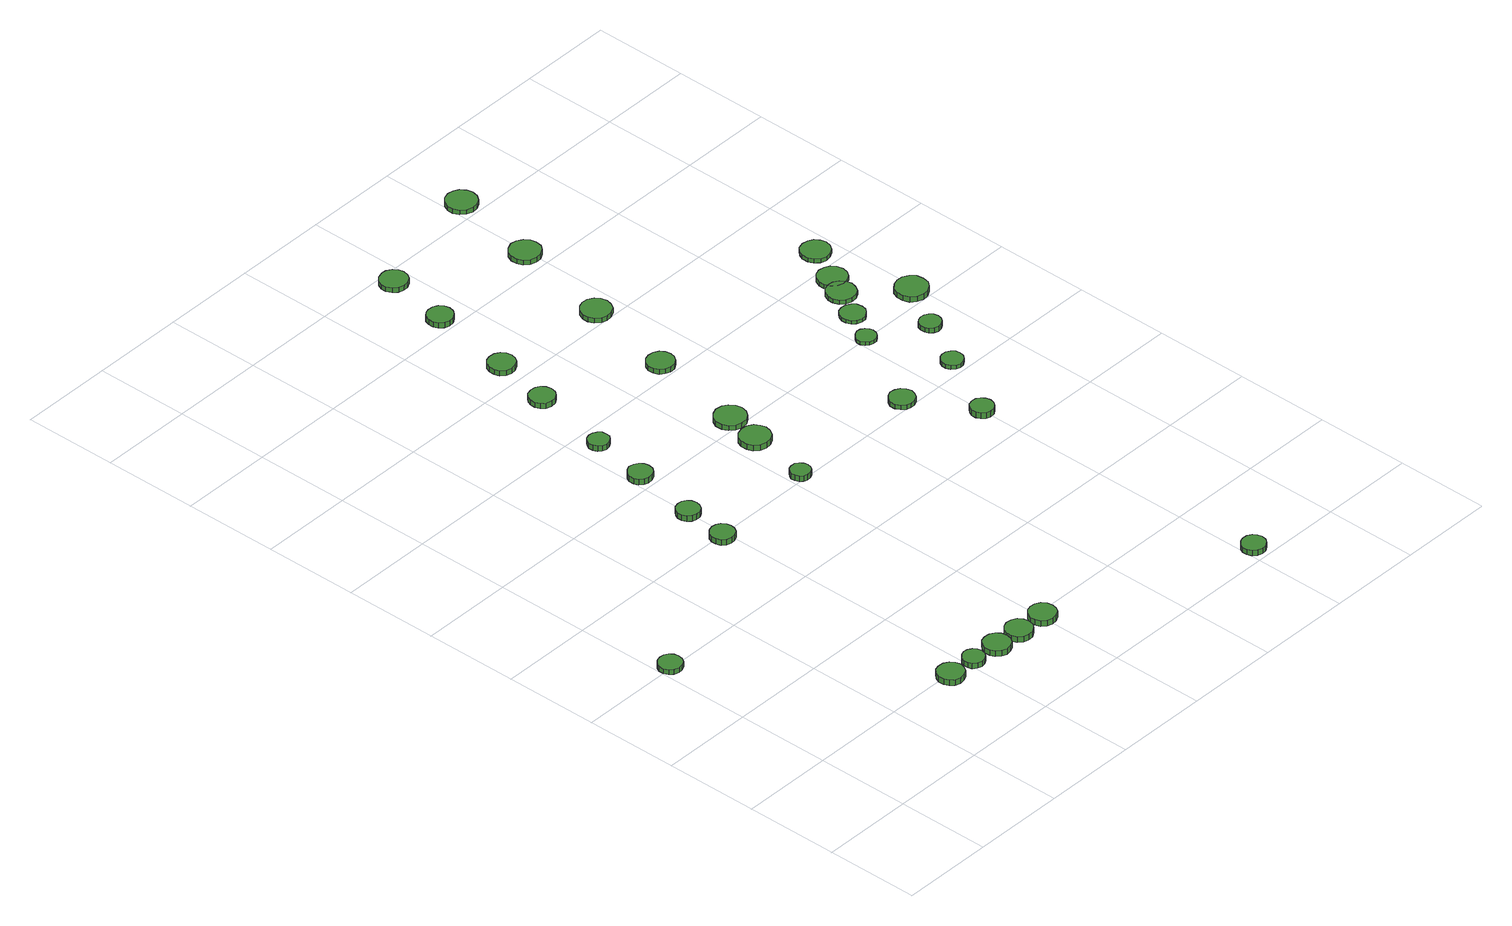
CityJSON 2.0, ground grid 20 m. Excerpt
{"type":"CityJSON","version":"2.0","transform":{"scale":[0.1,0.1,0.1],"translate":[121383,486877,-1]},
"CityObjects":{
"tree1":{"type":"SolitaryVegetationObject","attributes":{"function":"something"},"geometry":[{"type":"MultiSurface","lod":"1","boundaries":[[[0,1,2,3,4,5,6,7,8,9,10,11,12,13,14]],[[15,16,17,18,19,20,21,22,23,24,25,26,27,28,29]],[[0,29,28,1]],[[1,28,27,2]],[[2,27,26,3]],[[3,26,25,4]],[[4,25,24,5]],[[5,24,23,6]],[[6,23,22,7]],[[7,22,21,8]],[[8,21,20,9]],[[9,20,19,10]],[[10,19,18,11]],[[11,18,17,12]],[[12,17,16,13]],[[13,16,15,14]],[[14,15,29,0]]]}]},
"tree2":{"type":"SolitaryVegetationObject","attributes":{"function":"something"},"geometry":[{"type":"MultiSurface","lod":"1","boundaries":[[[30,31,32,33,34,35,36,37,38,39,40,41,42,43,44]],[[45,46,47,48,49,50,51,52,53,54,55,56,57,58,59]],[[30,59,58,31]],[[31,58,57,32]],[[32,57,56,33]],[[33,56,55,34]],[[34,55,54,35]],[[35,54,53,36]],[[36,53,52,37]],[[37,52,51,38]],[[38,51,50,39]],[[39,50,49,40]],[[40,49,48,41]],[[41,48,47,42]],[[42,47,46,43]],[[43,46,45,44]],[[44,45,59,30]]]}]},
"tree3":{"type":"SolitaryVegetationObject","attributes":{"function":"something"},"geometry":[{"type":"MultiSurface","lod":"1","boundaries":[[[60,61,62,63,64,65,66,67,68,69,70,71,72,73,74]],[[75,76,77,78,79,80,81,82,83,84,85,86,87,88,89]],[[60,89,88,61]],[[61,88,87,62]],[[62,87,86,63]],[[63,86,85,64]],[[64,85,84,65]],[[65,84,83,66]],[[66,83,82,67]],[[67,82,81,68]],[[68,81,80,69]],[[69,80,79,70]],[[70,79,78,71]],[[71,78,77,72]],[[72,77,76,73]],[[73,76,75,74]],[[74,75,89,60]]]}]},
"tree4":{"type":"SolitaryVegetationObject","attributes":{"function":"something"},"geometry":[{"type":"MultiSurface","lod":"1","boundaries":[[[90,91,92,93,94,95,96,97,98,99,100,101,102,103,104]],[[105,106,107,108,109,110,111,112,113,114,115,116,117,118,119]],[[90,119,118,91]],[[91,118,117,92]],[[92,117,116,93]],[[93,116,115,94]],[[94,115,114,95]],[[95,114,113,96]],[[96,113,112,97]],[[97,112,111,98]],[[98,111,110,99]],[[99,110,109,100]],[[100,109,108,101]],[[101,108,107,102]],[[102,107,106,103]],[[103,106,105,104]],[[104,105,119,90]]]}]},
"tree5":{"type":"SolitaryVegetationObject","attributes":{"function":"something"},"geometry":[{"type":"MultiSurface","lod":"1","boundaries":[[[120,121,122,123,124,125,126,127,128,129,130,131,132,133,134]],[[135,136,137,138,139,140,141,142,143,144,145,146,147,148,149]],[[120,149,148,121]],[[121,148,147,122]],[[122,147,146,123]],[[123,146,145,124]],[[124,145,144,125]],[[125,144,143,126]],[[126,143,142,127]],[[127,142,141,128]],[[128,141,140,129]],[[129,140,139,130]],[[130,139,138,131]],[[131,138,137,132]],[[132,137,136,133]],[[133,136,135,134]],[[134,135,149,120]]]}]},
"tree6":{"type":"SolitaryVegetationObject","attributes":{"function":"something"},"geometry":[{"type":"MultiSurface","lod":"1","boundaries":[[[150,151,152,153,154,155,156,157,158,159,160,161,162,163,164]],[[165,166,167,168,169,170,171,172,173,174,175,176,177,178,179]],[[150,179,178,151]],[[151,178,177,152]],[[152,177,176,153]],[[153,176,175,154]],[[154,175,174,155]],[[155,174,173,156]],[[156,173,172,157]],[[157,172,171,158]],[[158,171,170,159]],[[159,170,169,160]],[[160,169,168,161]],[[161,168,167,162]],[[162,167,166,163]],[[163,166,165,164]],[[164,165,179,150]]]}]},
"tree7":{"type":"SolitaryVegetationObject","attributes":{"function":"something"},"geometry":[{"type":"MultiSurface","lod":"1","boundaries":[[[180,181,182,183,184,185,186,187,188,189,190,191,192,193,194]],[[195,196,197,198,199,200,201,202,203,204,205,206,207,208,209]],[[180,209,208,181]],[[181,208,207,182]],[[182,207,206,183]],[[183,206,205,184]],[[184,205,204,185]],[[185,204,203,186]],[[186,203,202,187]],[[187,202,201,188]],[[188,201,200,189]],[[189,200,199,190]],[[190,199,198,191]],[[191,198,197,192]],[[192,197,196,193]],[[193,196,195,194]],[[194,195,209,180]]]}]},
"tree8":{"type":"SolitaryVegetationObject","attributes":{"function":"something"},"geometry":[{"type":"MultiSurface","lod":"1","boundaries":[[[210,211,212,213,214,215,216,217,218,219,220,221,222,223,224]],[[225,226,227,228,229,230,231,232,233,234,235,236,237,238,239]],[[210,239,238,211]],[[211,238,237,212]],[[212,237,236,213]],[[213,236,235,214]],[[214,235,234,215]],[[215,234,233,216]],[[216,233,232,217]],[[217,232,231,218]],[[218,231,230,219]],[[219,230,229,220]],[[220,229,228,221]],[[221,228,227,222]],[[222,227,226,223]],[[223,226,225,224]],[[224,225,239,210]]]}]},
"tree9":{"type":"SolitaryVegetationObject","attributes":{"function":"something"},"geometry":[{"type":"MultiSurface","lod":"1","boundaries":[[[240,241,242,243,244,245,246,247,248,249,250,251,252,253,254]],[[255,256,257,258,259,260,261,262,263,264,265,266,267,268,269]],[[240,269,268,241]],[[241,268,267,242]],[[242,267,266,243]],[[243,266,265,244]],[[244,265,264,245]],[[245,264,263,246]],[[246,263,262,247]],[[247,262,261,248]],[[248,261,260,249]],[[249,260,259,250]],[[250,259,258,251]],[[251,258,257,252]],[[252,257,256,253]],[[253,256,255,254]],[[254,255,269,240]]]}]},
"tree10":{"type":"SolitaryVegetationObject","attributes":{"function":"something"},"geometry":[{"type":"MultiSurface","lod":"1","boundaries":[[[270,271,272,273,274,275,276,277,278,279,280,281,282,283,284]],[[285,286,287,288,289,290,291,292,293,294,295,296,297,298,299]],[[270,299,298,271]],[[271,298,297,272]],[[272,297,296,273]],[[273,296,295,274]],[[274,295,294,275]],[[275,294,293,276]],[[276,293,292,277]],[[277,292,291,278]],[[278,291,290,279]],[[279,290,289,280]],[[280,289,288,281]],[[281,288,287,282]],[[282,287,286,283]],[[283,286,285,284]],[[284,285,299,270]]]}]},
"tree11":{"type":"SolitaryVegetationObject","attributes":{"function":"something"},"geometry":[{"type":"MultiSurface","lod":"1","boundaries":[[[300,301,302,303,304,305,306,307,308,309,310,311,312,313,314]],[[315,316,317,318,319,320,321,322,323,324,325,326,327,328,329]],[[300,329,328,301]],[[301,328,327,302]],[[302,327,326,303]],[[303,326,325,304]],[[304,325,324,305]],[[305,324,323,306]],[[306,323,322,307]],[[307,322,321,308]],[[308,321,320,309]],[[309,320,319,310]],[[310,319,318,311]],[[311,318,317,312]],[[312,317,316,313]],[[313,316,315,314]],[[314,315,329,300]]]}]},
"tree12":{"type":"SolitaryVegetationObject","attributes":{"function":"something"},"geometry":[{"type":"MultiSurface","lod":"1","boundaries":[[[330,331,332,333,334,335,336,337,338,339,340,341,342,343,344]],[[345,346,347,348,349,350,351,352,353,354,355,356,357,358,359]],[[330,359,358,331]],[[331,358,357,332]],[[332,357,356,333]],[[333,356,355,334]],[[334,355,354,335]],[[335,354,353,336]],[[336,353,352,337]],[[337,352,351,338]],[[338,351,350,339]],[[339,350,349,340]],[[340,349,348,341]],[[341,348,347,342]],[[342,347,346,343]],[[343,346,345,344]],[[344,345,359,330]]]}]},
"tree13":{"type":"SolitaryVegetationObject","attributes":{"function":"something"},"geometry":[{"type":"MultiSurface","lod":"1","boundaries":[[[360,361,362,363,364,365,366,367,368,369,370,371,372,373,374]],[[375,376,377,378,379,380,381,382,383,384,385,386,387,388,389]],[[360,389,388,361]],[[361,388,387,362]],[[362,387,386,363]],[[363,386,385,364]],[[364,385,384,365]],[[365,384,383,366]],[[366,383,382,367]],[[367,382,381,368]],[[368,381,380,369]],[[369,380,379,370]],[[370,379,378,371]],[[371,378,377,372]],[[372,377,376,373]],[[373,376,375,374]],[[374,375,389,360]]]}]},
"tree14":{"type":"SolitaryVegetationObject","attributes":{"function":"something"},"geometry":[{"type":"MultiSurface","lod":"1","boundaries":[[[390,391,392,393,394,395,396,397,398,399,400,401,402,403,404]],[[405,406,407,408,409,410,411,412,413,414,415,416,417,418,419]],[[390,419,418,391]],[[391,418,417,392]],[[392,417,416,393]],[[393,416,415,394]],[[394,415,414,395]],[[395,414,413,396]],[[396,413,412,397]],[[397,412,411,398]],[[398,411,410,399]],[[399,410,409,400]],[[400,409,408,401]],[[401,408,407,402]],[[402,407,406,403]],[[403,406,405,404]],[[404,405,419,390]]]}]},
"tree15":{"type":"SolitaryVegetationObject","attributes":{"function":"something"},"geometry":[{"type":"MultiSurface","lod":"1","boundaries":[[[420,421,422,423,424,425,426,427,428,429,430,431,432,433,434]],[[435,436,437,438,439,440,441,442,443,444,445,446,447,448,449]],[[420,449,448,421]],[[421,448,447,422]],[[422,447,446,423]],[[423,446,445,424]],[[424,445,444,425]],[[425,444,443,426]],[[426,443,442,427]],[[427,442,441,428]],[[428,441,440,429]],[[429,440,439,430]],[[430,439,438,431]],[[431,438,437,432]],[[432,437,436,433]],[[433,436,435,434]],[[434,435,449,420]]]}]},
"tree16":{"type":"SolitaryVegetationObject","attributes":{"function":"something"},"geometry":[{"type":"MultiSurface","lod":"1","boundaries":[[[450,451,452,453,454,455,456,457,458,459,460,461,462,463,464]],[[465,466,467,468,469,470,471,472,473,474,475,476,477,478,479]],[[450,479,478,451]],[[451,478,477,452]],[[452,477,476,453]],[[453,476,475,454]],[[454,475,474,455]],[[455,474,473,456]],[[456,473,472,457]],[[457,472,471,458]],[[458,471,470,459]],[[459,470,469,460]],[[460,469,468,461]],[[461,468,467,462]],[[462,467,466,463]],[[463,466,465,464]],[[464,465,479,450]]]}]},
"tree17":{"type":"SolitaryVegetationObject","attributes":{"function":"something"},"geometry":[{"type":"MultiSurface","lod":"1","boundaries":[[[480,481,482,483,484,485,486,487,488,489,490,491,492,493,494]],[[495,496,497,498,499,500,501,502,503,504,505,506,507,508,509]],[[480,509,508,481]],[[481,508,507,482]],[[482,507,506,483]],[[483,506,505,484]],[[484,505,504,485]],[[485,504,503,486]],[[486,503,502,487]],[[487,502,501,488]],[[488,501,500,489]],[[489,500,499,490]],[[490,499,498,491]],[[491,498,497,492]],[[492,497,496,493]],[[493,496,495,494]],[[494,495,509,480]]]}]},
"tree18":{"type":"SolitaryVegetationObject","attributes":{"function":"something"},"geometry":[{"type":"MultiSurface","lod":"1","boundaries":[[[510,511,512,513,514,515,516,517,518,519,520,521,522,523,524]],[[525,526,527,528,529,530,531,532,533,534,535,536,537,538,539]],[[510,539,538,511]],[[511,538,537,512]],[[512,537,536,513]],[[513,536,535,514]],[[514,535,534,515]],[[515,534,533,516]],[[516,533,532,517]],[[517,532,531,518]],[[518,531,530,519]],[[519,530,529,520]],[[520,529,528,521]],[[521,528,527,522]],[[522,527,526,523]],[[523,526,525,524]],[[524,525,539,510]]]}]},
"tree19":{"type":"SolitaryVegetationObject","attributes":{"function":"something"},"geometry":[{"type":"MultiSurface","lod":"1","boundaries":[[[540,541,542,543,544,545,546,547,548,549,550,551,552,553,554]],[[555,556,557,558,559,560,561,562,563,564,565,566,567,568,569]],[[540,569,568,541]],[[541,568,567,542]],[[542,567,566,543]],[[543,566,565,544]],[[544,565,564,545]],[[545,564,563,546]],[[546,563,562,547]],[[547,562,561,548]],[[548,561,560,549]],[[549,560,559,550]],[[550,559,558,551]],[[551,558,557,552]],[[552,557,556,553]],[[553,556,555,554]],[[554,555,569,540]]]}]},
"tree20":{"type":"SolitaryVegetationObject","attributes":{"function":"something"},"geometry":[{"type":"MultiSurface","lod":"1","boundaries":[[[570,571,572,573,574,575,576,577,578,579,580,581,582,583,584]],[[585,586,587,588,589,590,591,592,593,594,595,596,597,598,599]],[[570,599,598,571]],[[571,598,597,572]],[[572,597,596,573]],[[573,596,595,574]],[[574,595,594,575]],[[575,594,593,576]],[[576,593,592,577]],[[577,592,591,578]],[[578,591,590,579]],[[579,590,589,580]],[[580,589,588,581]],[[581,588,587,582]],[[582,587,586,583]],[[583,586,585,584]],[[584,585,599,570]]]}]},
"tree21":{"type":"SolitaryVegetationObject","attributes":{"function":"something"},"geometry":[{"type":"MultiSurface","lod":"1","boundaries":[[[600,601,602,603,604,605,606,607,608,609,610,611,612,613,614]],[[615,616,617,618,619,620,621,622,623,624,625,626,627,628,629]],[[600,629,628,601]],[[601,628,627,602]],[[602,627,626,603]],[[603,626,625,604]],[[604,625,624,605]],[[605,624,623,606]],[[606,623,622,607]],[[607,622,621,608]],[[608,621,620,609]],[[609,620,619,610]],[[610,619,618,611]],[[611,618,617,612]],[[612,617,616,613]],[[613,616,615,614]],[[614,615,629,600]]]}]},
"tree22":{"type":"SolitaryVegetationObject","attributes":{"function":"something"},"geometry":[{"type":"MultiSurface","lod":"1","boundaries":[[[630,631,632,633,634,635,636,637,638,639,640,641,642,643,644]],[[645,646,647,648,649,650,651,652,653,654,655,656,657,658,659]],[[630,659,658,631]],[[631,658,657,632]],[[632,657,656,633]],[[633,656,655,634]],[[634,655,654,635]],[[635,654,653,636]],[[636,653,652,637]],[[637,652,651,638]],[[638,651,650,639]],[[639,650,649,640]],[[640,649,648,641]],[[641,648,647,642]],[[642,647,646,643]],[[643,646,645,644]],[[644,645,659,630]]]}]},
"tree23":{"type":"SolitaryVegetationObject","attributes":{"function":"something"},"geometry":[{"type":"MultiSurface","lod":"1","boundaries":[[[660,661,662,663,664,665,666,667,668,669,670,671,672,673,674]],[[675,676,677,678,679,680,681,682,683,684,685,686,687,688,689]],[[660,689,688,661]],[[661,688,687,662]],[[662,687,686,663]],[[663,686,685,664]],[[664,685,684,665]],[[665,684,683,666]],[[666,683,682,667]],[[667,682,681,668]],[[668,681,680,669]],[[669,680,679,670]],[[670,679,678,671]],[[671,678,677,672]],[[672,677,676,673]],[[673,676,675,674]],[[674,675,689,660]]]}]},
"tree24":{"type":"SolitaryVegetationObject","attributes":{"function":"something"},"geometry":[{"type":"MultiSurface","lod":"1","boundaries":[[[690,691,692,693,694,695,696,697,698,699,700,701,702,703,704]],[[705,706,707,708,709,710,711,712,713,714,715,716,717,718,719]],[[690,719,718,691]],[[691,718,717,692]],[[692,717,716,693]],[[693,716,715,694]],[[694,715,714,695]],[[695,714,713,696]],[[696,713,712,697]],[[697,712,711,698]],[[698,711,710,699]],[[699,710,709,700]],[[700,709,708,701]],[[701,708,707,702]],[[702,707,706,703]],[[703,706,705,704]],[[704,705,719,690]]]}]},
"tree25":{"type":"SolitaryVegetationObject","attributes":{"function":"something"},"geometry":[{"type":"MultiSurface","lod":"1","boundaries":[[[720,721,722,723,724,725,726,727,728,729,730,731,732,733,734]],[[735,736,737,738,739,740,741,742,743,744,745,746,747,748,749]],[[720,749,748,721]],[[721,748,747,722]],[[722,747,746,723]],[[723,746,745,724]],[[724,745,744,725]],[[725,744,743,726]],[[726,743,742,727]],[[727,742,741,728]],[[728,741,740,729]],[[729,740,739,730]],[[730,739,738,731]],[[731,738,737,732]],[[732,737,736,733]],[[733,736,735,734]],[[734,735,749,720]]]}]},
"tree26":{"type":"SolitaryVegetationObject","attributes":{"function":"something"},"geometry":[{"type":"MultiSurface","lod":"1","boundaries":[[[750,751,752,753,754,755,756,757,758,759,760,761,762,763,764]],[[765,766,767,768,769,770,771,772,773,774,775,776,777,778,779]],[[750,779,778,751]],[[751,778,777,752]],[[752,777,776,753]],[[753,776,775,754]],[[754,775,774,755]],[[755,774,773,756]],[[756,773,772,757]],[[757,772,771,758]],[[758,771,770,759]],[[759,770,769,760]],[[760,769,768,761]],[[761,768,767,762]],[[762,767,766,763]],[[763,766,765,764]],[[764,765,779,750]]]}]},
"tree27":{"type":"SolitaryVegetationObject","attributes":{"function":"something"},"geometry":[{"type":"MultiSurface","lod":"1","boundaries":[[[780,781,782,783,784,785,786,787,788,789,790,791,792,793,794]],[[795,796,797,798,799,800,801,802,803,804,805,806,807,808,809]],[[780,809,808,781]],[[781,808,807,782]],[[782,807,806,783]],[[783,806,805,784]],[[784,805,804,785]],[[785,804,803,786]],[[786,803,802,787]],[[787,802,801,788]],[[788,801,800,789]],[[789,800,799,790]],[[790,799,798,791]],[[791,798,797,792]],[[792,797,796,793]],[[793,796,795,794]],[[794,795,809,780]]]}]},
"tree28":{"type":"SolitaryVegetationObject","attributes":{"function":"something"},"geometry":[{"type":"MultiSurface","lod":"1","boundaries":[[[810,811,812,813,814,815,816,817,818,819,820,821,822,823,824]],[[825,826,827,828,829,830,831,832,833,834,835,836,837,838,839]],[[810,839,838,811]],[[811,838,837,812]],[[812,837,836,813]],[[813,836,835,814]],[[814,835,834,815]],[[815,834,833,816]],[[816,833,832,817]],[[817,832,831,818]],[[818,831,830,819]],[[819,830,829,820]],[[820,829,828,821]],[[821,828,827,822]],[[822,827,826,823]],[[823,826,825,824]],[[824,825,839,810]]]}]},
"tree29":{"type":"SolitaryVegetationObject","attributes":{"function":"something"},"geometry":[{"type":"MultiSurface","lod":"1","boundaries":[[[840,841,842,843,844,845,846,847,848,849,850,851,852,853,854]],[[855,856,857,858,859,860,861,862,863,864,865,866,867,868,869]],[[840,869,868,841]],[[841,868,867,842]],[[842,867,866,843]],[[843,866,865,844]],[[844,865,864,845]],[[845,864,863,846]],[[846,863,862,847]],[[847,862,861,848]],[[848,861,860,849]],[[849,860,859,850]],[[850,859,858,851]],[[851,858,857,852]],[[852,857,856,853]],[[853,856,855,854]],[[854,855,869,840]]]}]},
"tree30":{"type":"SolitaryVegetationObject","attributes":{"function":"something"},"geometry":[{"type":"MultiSurface","lod":"1","boundaries":[[[870,871,872,873,874,875,876,877,878,879,880,881,882,883,884]],[[885,886,887,888,889,890,891,892,893,894,895,896,897,898,899]],[[870,899,898,871]],[[871,898,897,872]],[[872,897,896,873]],[[873,896,895,874]],[[874,895,894,875]],[[875,894,893,876]],[[876,893,892,877]],[[877,892,891,878]],[[878,891,890,879]],[[879,890,889,880]],[[880,889,888,881]],[[881,888,887,882]],[[882,887,886,883]],[[883,886,885,884]],[[884,885,899,870]]]}]},
"tree31":{"type":"SolitaryVegetationObject","attributes":{"function":"something"},"geometry":[{"type":"MultiSurface","lod":"1","boundaries":[[[900,901,902,903,904,905,906,907,908,909,910,911,912,913,914]],[[915,916,917,918,919,920,921,922,923,924,925,926,927,928,929]],[[900,929,928,901]],[[901,928,927,902]],[[902,927,926,903]],[[903,926,925,904]],[[904,925,924,905]],[[905,924,923,906]],[[906,923,922,907]],[[907,922,921,908]],[[908,921,920,909]],[[909,920,919,910]],[[910,919,918,911]],[[911,918,917,912]],[[912,917,916,913]],[[913,916,915,914]],[[914,915,929,900]]]}]},
"tree32":{"type":"SolitaryVegetationObject","attributes":{"function":"something"},"geometry":[{"type":"MultiSurface","lod":"1","boundaries":[[[930,931,932,933,934,935,936,937,938,939,940,941,942,943,944]],[[945,946,947,948,949,950,951,952,953,954,955,956,957,958,959]],[[930,959,958,931]],[[931,958,957,932]],[[932,957,956,933]],[[933,956,955,934]],[[934,955,954,935]],[[935,954,953,936]],[[936,953,952,937]],[[937,952,951,938]],[[938,951,950,939]],[[939,950,949,940]],[[940,949,948,941]],[[941,948,947,942]],[[942,947,946,943]],[[943,946,945,944]],[[944,945,959,930]]]}]}
},
"vertices":[
[52,605,17],[50,615,17],[44,623,17],[35,628,17],[25,629,17],[15,626,17],[7,619,17],[3,610,17],[3,600,17],[7,590,17],[15,583,17],[25,580,17],[35,581,17],[44,586,17],[50,595,17],[50,595,6],[44,586,6],[35,581,6],[25,580,6],[15,583,6],[7,590,6],[3,600,6],[3,610,6],[7,619,6],[15,626,6],[25,629,6],[35,628,6],[44,623,6],[50,615,6],[52,605,6],
[373,186,27],[370,198,27],[363,207,27],[353,213,27],[341,214,27],[330,211,27],[322,203,27],[317,192,27],[317,180,27],[322,170,27],[330,162,27],[341,158,27],[353,160,27],[363,165,27],[370,175,27],[370,175,14],[363,165,14],[353,160,14],[341,158,14],[330,162,14],[322,170,14],[317,180,14],[317,192,14],[322,203,14],[330,211,14],[341,214,14],[353,213,14],[363,207,14],[370,198,14],[373,186,14],
[432,187,25],[430,196,25],[424,204,25],[416,209,25],[407,210,25],[398,207,25],[390,200,25],[387,192,25],[387,182,25],[390,173,25],[398,167,25],[407,164,25],[416,165,25],[424,170,25],[430,178,25],[430,178,13],[424,170,13],[416,165,13],[407,164,13],[398,167,13],[390,173,13],[387,182,13],[387,192,13],[390,200,13],[398,207,13],[407,210,13],[416,209,13],[424,204,13],[430,196,13],[432,187,13],
[498,183,25],[496,195,25],[489,204,25],[479,210,25],[467,211,25],[456,208,25],[448,200,25],[443,189,25],[443,177,25],[448,167,25],[456,159,25],[467,155,25],[479,156,25],[489,162,25],[496,172,25],[496,172,12],[489,162,12],[479,156,12],[467,155,12],[456,159,12],[448,167,12],[443,177,12],[443,189,12],[448,200,12],[456,208,12],[467,211,12],[479,210,12],[489,204,12],[496,195,12],[498,183,12],
[558,182,25],[556,193,25],[549,203,25],[539,208,25],[527,210,25],[516,206,25],[507,198,25],[503,188,25],[503,176,25],[507,165,25],[516,157,25],[527,154,25],[539,155,25],[549,161,25],[556,170,25],[556,170,12],[549,161,12],[539,155,12],[527,154,12],[516,157,12],[507,165,12],[503,176,12],[503,188,12],[507,198,12],[516,206,12],[527,210,12],[539,208,12],[549,203,12],[556,193,12],[558,182,12],
[405,788,28],[403,798,28],[397,807,28],[388,812,28],[378,813,28],[368,810,28],[360,803,28],[356,793,28],[356,783,28],[360,773,28],[368,766,28],[378,763,28],[388,764,28],[397,769,28],[403,778,28],[403,778,15],[397,769,15],[388,764,15],[378,763,15],[368,766,15],[360,773,15],[356,783,15],[356,793,15],[360,803,15],[368,810,15],[378,813,15],[388,812,15],[397,807,15],[403,798,15],[405,788,15],
[625,182,24],[623,194,24],[616,203,24],[606,209,24],[594,210,24],[583,207,24],[574,199,24],[569,188,24],[569,177,24],[574,166,24],[583,158,24],[594,154,24],[606,156,24],[616,161,24],[623,171,24],[623,171,11],[616,161,11],[606,156,11],[594,154,11],[583,158,11],[574,166,11],[569,177,11],[569,188,11],[574,199,11],[583,207,11],[594,210,11],[606,209,11],[616,203,11],[623,194,11],[625,182,11],
[420,888,23],[418,898,23],[412,906,23],[404,911,23],[394,912,23],[384,909,23],[377,902,23],[373,893,23],[373,883,23],[377,874,23],[384,867,23],[394,864,23],[404,865,23],[412,870,23],[418,878,23],[418,878,10],[412,870,10],[404,865,10],[394,864,10],[384,867,10],[377,874,10],[373,883,10],[373,893,10],[377,902,10],[384,909,10],[394,912,10],[404,911,10],[412,906,10],[418,898,10],[420,888,10],
[450,1034,19],[448,1044,19],[442,1052,19],[433,1057,19],[422,1059,19],[413,1055,19],[405,1048,19],[401,1039,19],[401,1028,19],[405,1019,19],[413,1012,19],[422,1009,19],[433,1010,19],[442,1015,19],[448,1023,19],[448,1023,6],[442,1015,6],[433,1010,6],[422,1009,6],[413,1012,6],[405,1019,6],[401,1028,6],[401,1039,6],[405,1048,6],[413,1055,6],[422,1059,6],[433,1057,6],[442,1052,6],[448,1044,6],[450,1034,6],
[470,1158,18],[469,1167,18],[463,1174,18],[455,1179,18],[446,1180,18],[437,1177,18],[431,1171,18],[427,1163,18],[427,1154,18],[431,1145,18],[437,1139,18],[446,1136,18],[455,1137,18],[463,1142,18],[469,1149,18],[469,1149,6],[463,1142,6],[455,1137,6],[446,1136,6],[437,1139,6],[431,1145,6],[427,1154,6],[427,1163,6],[431,1171,6],[437,1177,6],[446,1180,6],[455,1179,6],[463,1174,6],[469,1167,6],[470,1158,6],
[645,811,23],[643,819,23],[638,826,23],[631,831,23],[622,831,23],[614,829,23],[608,823,23],[604,815,23],[604,807,23],[608,799,23],[614,793,23],[622,790,23],[631,791,23],[638,795,23],[643,802,23],[643,802,10],[638,795,10],[631,791,10],[622,790,10],[614,793,10],[608,799,10],[604,807,10],[604,815,10],[608,823,10],[614,829,10],[622,831,10],[631,831,10],[638,826,10],[643,819,10],[645,811,10],
[506,1327,18],[504,1338,18],[497,1347,18],[488,1352,18],[477,1353,18],[466,1350,18],[458,1342,18],[454,1332,18],[454,1322,18],[458,1312,18],[466,1304,18],[477,1301,18],[488,1302,18],[497,1307,18],[504,1316,18],[504,1316,6],[497,1307,6],[488,1302,6],[477,1301,6],[466,1304,6],[458,1312,6],[454,1322,6],[454,1332,6],[458,1342,6],[466,1350,6],[477,1353,6],[488,1352,6],[497,1347,6],[504,1338,6],[506,1327,6],
[683,948,19],[680,960,19],[673,971,19],[661,978,19],[648,979,19],[635,975,19],[625,966,19],[620,954,19],[620,941,19],[625,929,19],[635,920,19],[648,916,19],[661,917,19],[673,924,19],[680,935,19],[680,935,6],[673,924,6],[661,917,6],[648,916,6],[635,920,6],[625,929,6],[620,941,6],[620,954,6],[625,966,6],[635,975,6],[648,979,6],[661,978,6],[673,971,6],[680,960,6],[683,948,6],
[534,1451,18],[532,1463,18],[525,1472,18],[515,1478,18],[503,1479,18],[492,1476,18],[483,1468,18],[479,1457,18],[479,1446,18],[483,1435,18],[492,1427,18],[503,1424,18],[515,1425,18],[525,1431,18],[532,1440,18],[532,1440,6],[525,1431,6],[515,1425,6],[503,1424,6],[492,1427,6],[483,1435,6],[479,1446,6],[479,1457,6],[483,1468,6],[492,1476,6],[503,1479,6],[515,1478,6],[525,1472,6],[532,1463,6],[534,1451,6],
[700,1024,17],[697,1037,17],[689,1048,17],[678,1055,17],[664,1057,17],[651,1052,17],[641,1043,17],[635,1031,17],[635,1017,17],[641,1005,17],[651,996,17],[664,992,17],[678,993,17],[689,1000,17],[697,1011,17],[697,1011,6],[689,1000,6],[678,993,6],[664,992,6],[651,996,6],[641,1005,6],[635,1017,6],[635,1031,6],[641,1043,6],[651,1052,6],[664,1057,6],[678,1055,6],[689,1048,6],[697,1037,6],[700,1024,6],
[565,1634,18],[563,1645,18],[556,1654,18],[546,1659,18],[535,1660,18],[525,1657,18],[516,1650,18],[512,1639,18],[512,1628,18],[516,1618,18],[525,1610,18],[535,1607,18],[546,1608,18],[556,1614,18],[563,1623,18],[563,1623,6],[556,1614,6],[546,1608,6],[535,1607,6],[525,1610,6],[516,1618,6],[512,1628,6],[512,1639,6],[516,1650,6],[525,1657,6],[535,1660,6],[546,1659,6],[556,1654,6],[563,1645,6],[565,1634,6],
[1047,34,19],[1045,44,19],[1039,52,19],[1030,57,19],[1020,58,19],[1010,55,19],[1002,48,19],[998,39,19],[998,29,19],[1002,19,19],[1010,12,19],[1020,9,19],[1030,10,19],[1039,15,19],[1045,24,19],[1045,24,7],[1039,15,7],[1030,10,7],[1020,9,7],[1010,12,7],[1002,19,7],[998,29,7],[998,39,7],[1002,48,7],[1010,55,7],[1020,58,7],[1030,57,7],[1039,52,7],[1045,44,7],[1047,34,7],
[735,1233,17],[733,1245,17],[726,1254,17],[716,1260,17],[704,1261,17],[693,1258,17],[684,1250,17],[679,1239,17],[679,1227,17],[684,1216,17],[693,1209,17],[704,1205,17],[716,1206,17],[726,1212,17],[733,1222,17],[733,1222,6],[726,1212,6],[716,1206,6],[704,1205,6],[693,1209,6],[684,1216,6],[679,1227,6],[679,1239,6],[684,1250,6],[693,1258,6],[704,1261,6],[716,1260,6],[726,1254,6],[733,1245,6],[735,1233,6],
[592,1772,17],[590,1783,17],[583,1793,17],[572,1799,17],[561,1800,17],[549,1796,17],[540,1788,17],[535,1778,17],[535,1766,17],[540,1755,17],[549,1747,17],[561,1743,17],[572,1744,17],[583,1750,17],[590,1760,17],[590,1760,6],[583,1750,6],[572,1744,6],[561,1743,6],[549,1747,6],[540,1755,6],[535,1766,6],[535,1778,6],[540,1788,6],[549,1796,6],[561,1800,6],[572,1799,6],[583,1793,6],[590,1783,6],[592,1772,6],
[949,822,17],[946,833,17],[940,842,17],[930,847,17],[919,849,17],[909,845,17],[901,838,17],[896,828,17],[896,817,17],[901,807,17],[909,799,17],[919,796,17],[930,797,17],[940,802,17],[946,811,17],[946,811,7],[940,802,7],[930,797,7],[919,796,7],[909,799,7],[901,807,7],[896,817,7],[896,828,7],[901,838,7],[909,845,7],[919,849,7],[930,847,7],[940,842,7],[946,833,7],[949,822,7],
[778,1430,17],[775,1443,17],[768,1453,17],[756,1460,17],[743,1461,17],[731,1457,17],[721,1448,17],[716,1436,17],[716,1423,17],[721,1411,17],[731,1402,17],[743,1398,17],[756,1400,17],[768,1406,17],[775,1417,17],[775,1417,6],[768,1406,6],[756,1400,6],[743,1398,6],[731,1402,6],[721,1411,6],[716,1423,6],[716,1436,6],[721,1448,6],[731,1457,6],[743,1461,6],[756,1460,6],[768,1453,6],[775,1443,6],[778,1430,6],
[1020,688,23],[1018,698,23],[1012,706,23],[1004,711,23],[994,712,23],[984,709,23],[977,702,23],[973,693,23],[973,683,23],[977,674,23],[984,667,23],[994,664,23],[1004,665,23],[1012,670,23],[1018,678,23],[1018,678,10],[1012,670,10],[1004,665,10],[994,664,10],[984,667,10],[977,674,10],[973,683,10],[973,693,10],[977,702,10],[984,709,10],[994,712,10],[1004,711,10],[1012,706,10],[1018,698,10],[1020,688,10],
[824,1648,17],[822,1661,17],[814,1671,17],[802,1678,17],[789,1680,17],[776,1675,17],[766,1666,17],[761,1654,17],[761,1641,17],[766,1629,17],[776,1620,17],[789,1616,17],[802,1617,17],[814,1624,17],[822,1634,17],[822,1634,6],[814,1624,6],[802,1617,6],[789,1616,6],[776,1620,6],[766,1629,6],[761,1641,6],[761,1654,6],[766,1666,6],[776,1675,6],[789,1680,6],[802,1678,6],[814,1671,6],[822,1661,6],[824,1648,6],
[1043,1001,14],[1041,1009,14],[1036,1016,14],[1029,1021,14],[1020,1022,14],[1012,1019,14],[1005,1013,14],[1001,1005,14],[1001,996,14],[1005,988,14],[1012,982,14],[1020,980,14],[1029,980,14],[1036,985,14],[1041,992,14],[1041,992,6],[1036,985,6],[1029,980,6],[1020,980,6],[1012,982,6],[1005,988,6],[1001,996,6],[1001,1005,6],[1005,1013,6],[1012,1019,6],[1020,1022,6],[1029,1021,6],[1036,1016,6],[1041,1009,6],[1043,1001,6],
[1097,832,16],[1095,842,16],[1089,849,16],[1081,854,16],[1072,855,16],[1063,852,16],[1056,846,16],[1052,837,16],[1052,828,16],[1056,819,16],[1063,812,16],[1072,809,16],[1081,810,16],[1089,815,16],[1095,823,16],[1095,823,7],[1089,815,7],[1081,810,7],[1072,809,7],[1063,812,7],[1056,819,7],[1052,828,7],[1052,837,7],[1056,846,7],[1063,852,7],[1072,855,7],[1081,854,7],[1089,849,7],[1095,842,7],[1097,832,7],
[1084,1066,14],[1082,1077,14],[1075,1085,14],[1066,1091,14],[1055,1092,14],[1045,1089,14],[1037,1081,14],[1033,1071,14],[1033,1061,14],[1037,1051,14],[1045,1044,14],[1055,1040,14],[1066,1041,14],[1075,1047,14],[1082,1055,14],[1082,1055,6],[1075,1047,6],[1066,1041,6],[1055,1040,6],[1045,1044,6],[1037,1051,6],[1033,1061,6],[1033,1071,6],[1037,1081,6],[1045,1089,6],[1055,1092,6],[1066,1091,6],[1075,1085,6],[1082,1077,6],[1084,1066,6],
[861,1839,16],[858,1852,16],[850,1863,16],[839,1869,16],[826,1871,16],[813,1867,16],[803,1858,16],[797,1845,16],[797,1832,16],[803,1820,16],[813,1811,16],[826,1807,16],[839,1808,16],[850,1815,16],[858,1826,16],[858,1826,6],[850,1815,6],[839,1808,6],[826,1807,6],[813,1811,6],[803,1820,6],[797,1832,6],[797,1845,6],[803,1858,6],[813,1867,6],[826,1871,6],[839,1869,6],[850,1863,6],[858,1852,6],[861,1839,6],
[1154,938,17],[1152,947,17],[1146,954,17],[1138,959,17],[1129,960,17],[1120,957,17],[1113,951,17],[1110,942,17],[1110,933,17],[1113,925,17],[1120,918,17],[1129,915,17],[1138,916,17],[1146,921,17],[1152,929,17],[1152,929,6],[1146,921,6],[1138,916,6],[1129,915,6],[1120,918,6],[1113,925,6],[1110,933,6],[1110,942,6],[1113,951,6],[1120,957,6],[1129,960,6],[1138,959,6],[1146,954,6],[1152,947,6],[1154,938,6],
[1123,1126,15],[1120,1138,15],[1113,1148,15],[1102,1155,15],[1089,1156,15],[1077,1152,15],[1068,1144,15],[1063,1132,15],[1063,1120,15],[1068,1108,15],[1077,1100,15],[1089,1096,15],[1102,1097,15],[1113,1103,15],[1120,1114,15],[1120,1114,6],[1113,1103,6],[1102,1097,6],[1089,1096,6],[1077,1100,6],[1068,1108,6],[1063,1120,6],[1063,1132,6],[1068,1144,6],[1077,1152,6],[1089,1156,6],[1102,1155,6],[1113,1148,6],[1120,1138,6],[1123,1126,6],
[1146,1168,15],[1143,1181,15],[1136,1191,15],[1125,1197,15],[1112,1199,15],[1100,1195,15],[1090,1186,15],[1085,1174,15],[1085,1162,15],[1090,1150,15],[1100,1141,15],[1112,1137,15],[1125,1139,15],[1136,1145,15],[1143,1155,15],[1143,1155,6],[1136,1145,6],[1125,1139,6],[1112,1137,6],[1100,1141,6],[1090,1150,6],[1085,1162,6],[1085,1174,6],[1090,1186,6],[1100,1195,6],[1112,1199,6],[1125,1197,6],[1136,1191,6],[1143,1181,6],[1146,1168,6],
[1220,1034,18],[1218,1048,18],[1209,1059,18],[1197,1066,18],[1184,1067,18],[1171,1063,18],[1160,1054,18],[1155,1041,18],[1155,1027,18],[1160,1014,18],[1171,1005,18],[1184,1001,18],[1197,1002,18],[1209,1009,18],[1218,1020,18],[1218,1020,6],[1209,1009,6],[1197,1002,6],[1184,1001,6],[1171,1005,6],[1160,1014,6],[1155,1027,6],[1155,1041,6],[1160,1054,6],[1171,1063,6],[1184,1067,6],[1197,1066,6],[1209,1059,6],[1218,1048,6],[1220,1034,6],
[1186,1246,15],[1183,1258,15],[1176,1268,15],[1165,1274,15],[1152,1276,15],[1140,1272,15],[1131,1263,15],[1126,1252,15],[1126,1239,15],[1131,1228,15],[1140,1219,15],[1152,1215,15],[1165,1217,15],[1176,1223,15],[1183,1233,15],[1183,1233,6],[1176,1223,6],[1165,1217,6],[1152,1215,6],[1140,1219,6],[1131,1228,6],[1126,1239,6],[1126,1252,6],[1131,1263,6],[1140,1272,6],[1152,1276,6],[1165,1274,6],[1176,1268,6],[1183,1258,6],[1186,1246,6]
]}
